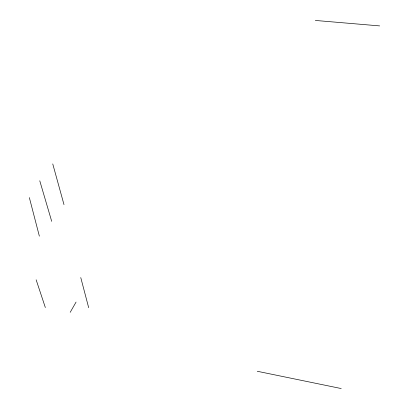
<?xml version="1.0" encoding="UTF-8"?>
<svg xmlns="http://www.w3.org/2000/svg" width="409" height="409" viewBox="0 0 409 409"><rect width="100%" height="100%" fill="white"/><g stroke="black" fill="none" stroke-linecap="round" stroke-linejoin="round"><path stroke-width="0.61" d="M70.195 312.323L76.059 302.082M315.319 20.45L379.654 25.905M257.276 371.27L341.213 388.55M36.145 279.797L45.338 307.527M39.765 180.793L51.698 221.335M52.756 163.932L63.998 204.643M80.757 277.573L88.676 307.696M29.346 197.598L39.361 236.162"/></g></svg>
